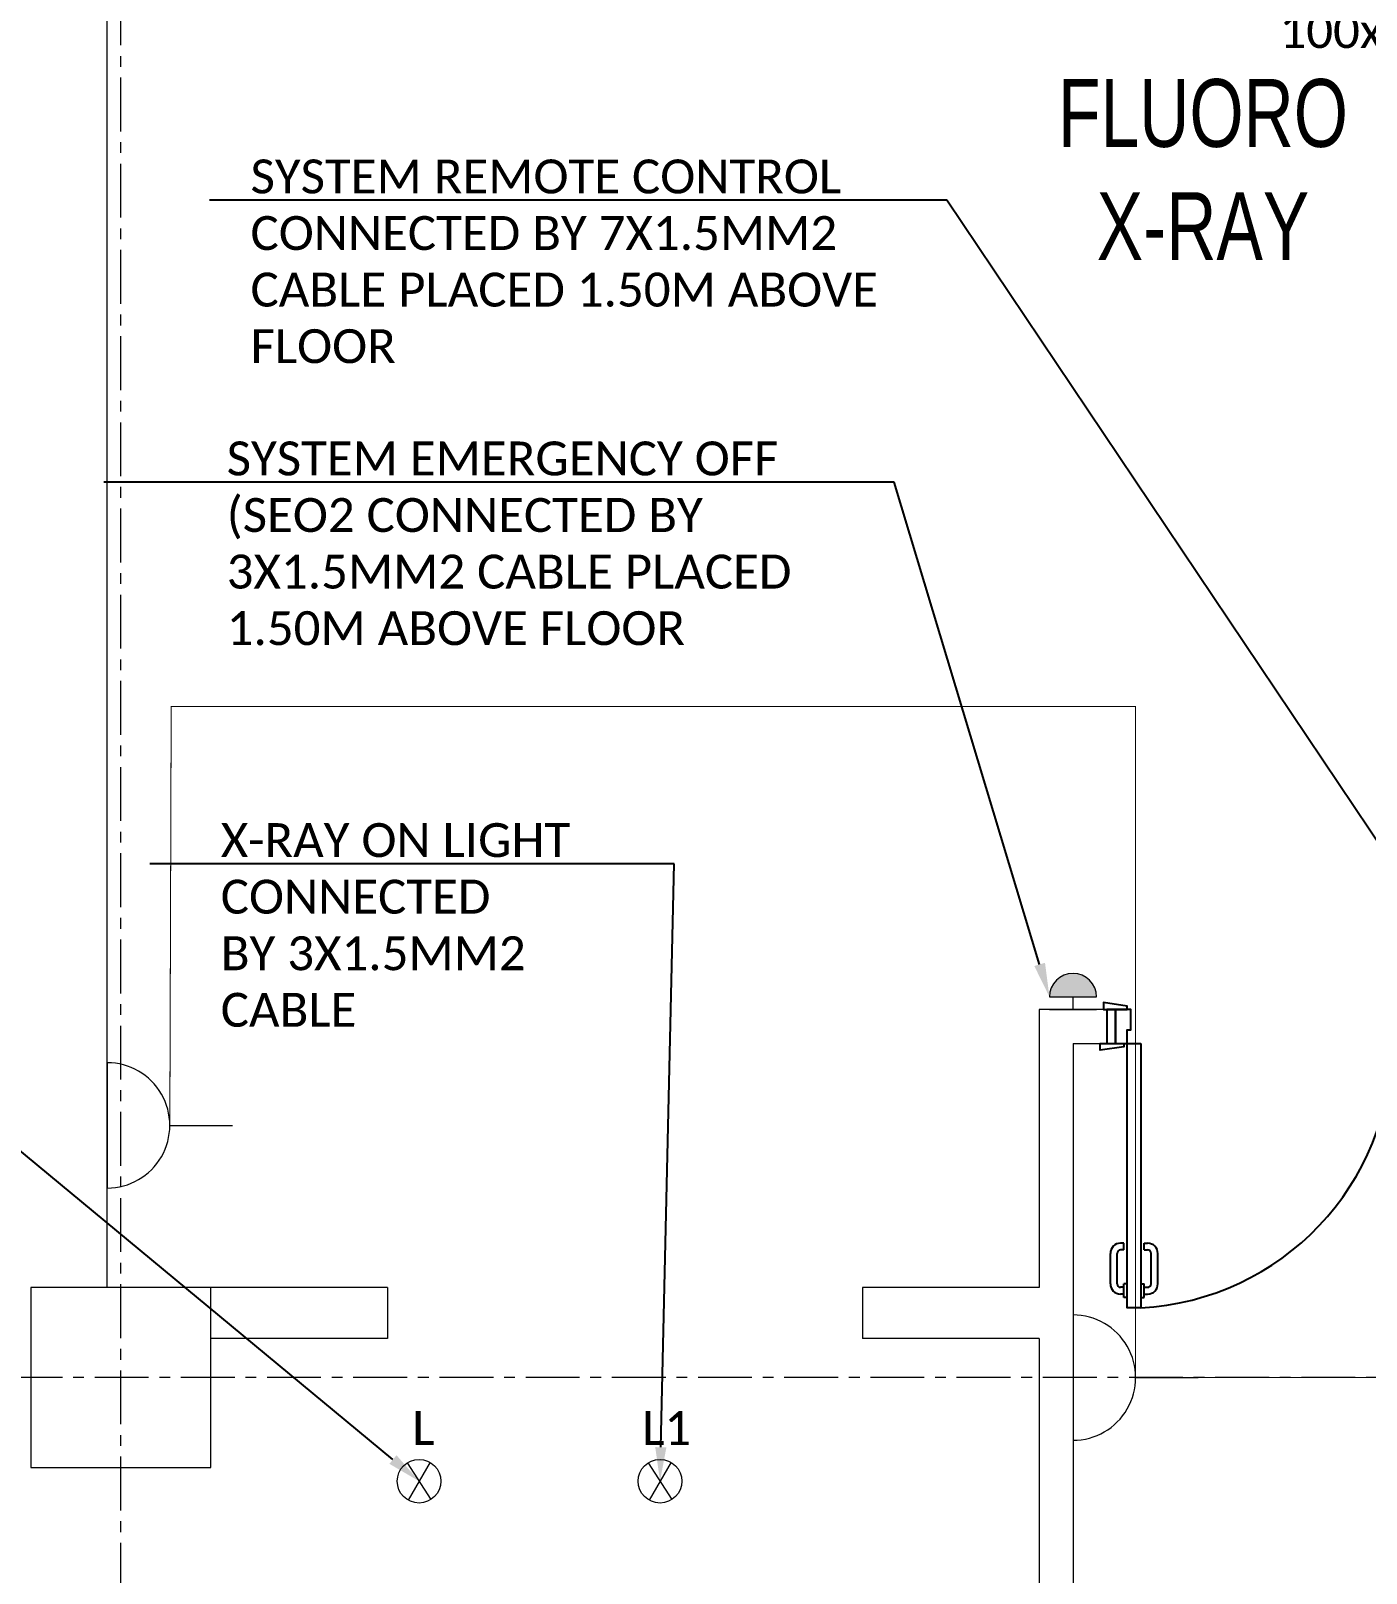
# Model space of a CAD drawing. Header units: millimetres. Extents: x 26027 to 581921, y 7230 to 233891.
# Drawn here: x 465586 to 469521, y 156169 to 160714 of the extents above; entities that cross this region are included whole.
import ezdxf
from ezdxf import colors
from ezdxf.entities.mleader import LeaderData, LeaderLine
from ezdxf.math import Vec2, Vec3

# ---------------------------------------------------------------- set-up
doc = ezdxf.new("R2010")
doc.units = ezdxf.units.MM
doc.header["$LTSCALE"] = 5
doc.linetypes.add('CENTER', pattern=[50.8, 31.75, -6.35, 6.35, -6.35])
for name, color, linetype, lineweight in [('72_EGR_BASE_TEXT', 7, 'Continuous', 5), ('Structure', 20, 'Continuous', 5), ('Walls', 32, 'Continuous', 5)]:
    doc.layers.add(name, color=color, linetype=linetype, lineweight=lineweight)
for name, color, linetype in [('axes', 9, 'Continuous'), ('GE-ARCHITECTURAL_ELEMENTS', 8, 'Continuous'), ('GE-SPECIFICATIONS', 7, 'Continuous')]:
    doc.layers.add(name, color=color, linetype=linetype)
for name, color, linetype, lineweight, true_color in [('E-POWR', 7, 'Continuous', 9, 0x4e7e3e), ('EXF', 7, 'Continuous', 0, 0x4e7e3e), ('Wooden Joinery', 7, 'Continuous', 5, 0xffdcd1)]:
    doc.layers.add(name, color=color, linetype=linetype, lineweight=lineweight, true_color=true_color)
doc.styles.get("Standard").update_dxf_attribs({"font": 'calibri.ttf'})
doc.styles.add('X3G_ENTITY_2587EA', font='swisscl.ttf', dxfattribs={"height": 200})

# ---------------------------------------------------------------- blocks, each defined once
blk = doc.blocks.new('A$C72370EFE')
at = {"layer": 'GE-ARCHITECTURAL_ELEMENTS'}
for p, q in [((-0.01, -0.04), (-0.02, -0.04)), ((-0.01, -0.03), (-0.01, -0.07)), ((0, -0.03), (-0.01, -0.03)), ((0.04, -0.03), (0.05, -0.03)), ((0.05, -0.03), (0.05, -0.07)), ((0.05, -0.04), (0.06, -0.04)), ((-0.05, -0.07), (-0.05, -0.16)), ((-0.03, -0.07), (-0.03, -0.16)), ((-0.01, -0.06), (-0.02, -0.06)), ((0, -0.07), (-0.01, -0.07)), ((0.04, -0.07), (0.05, -0.07)), ((0.05, -0.06), (0.06, -0.06)), ((0.07, -0.07), (0.07, -0.16)), ((0.09, -0.07), (0.09, -0.16)), ((-0.01, -0.17), (-0.02, -0.17)), ((-0.01, -0.17), (-0.01, -0.19)), ((0.05, -0.17), (0.06, -0.17)), ((0.05, -0.17), (0.05, -0.19)), ((-0.01, -0.19), (-0.02, -0.19)), ((0.05, -0.19), (0.06, -0.19))]:
    blk.add_line(p, q, dxfattribs=at)
for centre, radius, start, end in [((-0.02, -0.07), 0.03, 90, 180), ((0.06, -0.07), 0.03, 0, 90), ((-0.02, -0.07), 0.01, 90, 180), ((0.06, -0.07), 0.01, 0, 90), ((-0.02, -0.16), 0.03, 180, 270), ((-0.02, -0.16), 0.01, 180, 270), ((0.06, -0.16), 0.01, 270, 0), ((0.06, -0.16), 0.03, 270, 0)]:
    blk.add_arc(centre, radius, start, end, dxfattribs=at)
blk = doc.blocks.new('A$C41DF7AD3')
at = {"layer": 'GE-ARCHITECTURAL_ELEMENTS', "elevation": 0}
for points in [[(820, 780), (820, 1559), (860, 1559), (860, 780)], [(70, 780), (70, 790), (0, 800), (0, 780)], [(870, 780), (870, 790), (940, 800), (940, 780)], [(80, 680), (80, 670), (10, 660), (10, 680)], [(860, 680), (860, 670), (930, 660), (930, 680)]]:
    blk.add_lwpolyline(points, close=True, dxfattribs=at)
for points in [[(45, 780), (45, 680), (20, 680), (20, 780), (45, 780)], [(45, 780), (80, 780), (80, 740), (90, 740), (90, 680), (45, 680), (45, 780)], [(895, 780), (860, 780), (860, 740), (850, 740), (850, 680), (895, 680), (895, 780)], [(895, 780), (895, 680), (920, 680), (920, 780), (895, 780)]]:
    blk.add_lwpolyline(points, dxfattribs=at)
at = {"layer": 'GE-ARCHITECTURAL_ELEMENTS'}
blk.add_arc((860, 780, 0), 780, 92.9397, 180, dxfattribs=at)
at = {"layer": 'GE-ARCHITECTURAL_ELEMENTS', "xscale": 999.9999999998856, "yscale": 999.9999999998856, "zscale": 999.9999999998856}
blk.add_blockref('A$C72370EFE', (820, 1559, 0), dxfattribs=at)
blk = doc.blocks.new('NORMAL SOCKET')
at = {"layer": 'E-POWR'}
for p, q in [((0, 307.7), (0, 615.4)), ((-307.7, 0), (307.7, 0))]:
    blk.add_line(p, q, dxfattribs=at)
blk.add_ellipse((0, 0), major_axis=(32.8, 305.9), ratio=1, start_param=4.81904, end_param=7.960633, dxfattribs=at)
blk = doc.blocks.new('System Emrgency Off (SEO)')
at = {"layer": 'EXF'}
h = blk.add_hatch(color=256, dxfattribs=at)
h.dxf.hatch_style = 1
edge = h.paths.add_edge_path()
edge.add_arc((0, 98), 185, 0, 180)
edge.add_line((-185, 98), (185, 98))
at = {"layer": 'EXF', "color": 41, "true_color": 0xf4ee51}
for p, q in [((-185, 98), (185, 98)), ((-185, 0), (185, 0)), ((0, 0), (0, 98))]:
    blk.add_line(p, q, dxfattribs=at)
blk.add_arc((0, 98), 185, 0, 180, dxfattribs=at)
blk = doc.blocks.new('System ON Light')
at = {"layer": 'EXF', "color": 41, "true_color": 0xf4ee51}
for p, q in [((-35, 54.1), (35, -54.1)), ((32.5, 55.7), (-32.5, -55.7))]:
    blk.add_line(p, q, dxfattribs=at)
blk.add_circle((0, 0), 64.4, dxfattribs=at)
at = {"layer": 'GE-SPECIFICATIONS', "insert": (-20.2, 206.6, -2.4), "char_height": 100, "attachment_point": 1}
blk.add_mtext_dynamic_manual_height_columns('L', width=234.027, gutter_width=500, heights=[0], dxfattribs=at)
blk = doc.blocks.new('X-Ray ON Light')
at = {"layer": 'EXF', "color": 41, "true_color": 0xf4ee51}
for p, q in [((-35, 54.1), (35, -54.1)), ((32.5, 55.7), (-32.5, -55.7))]:
    blk.add_line(p, q, dxfattribs=at)
blk.add_circle((0, 0), 64.4, dxfattribs=at)
at = {"layer": 'GE-SPECIFICATIONS', "insert": (-52.7, 206.6, -2.4), "char_height": 100, "attachment_point": 1}
blk.add_mtext_dynamic_manual_height_columns('L1', width=234.027, gutter_width=500, heights=[0], dxfattribs=at)

msp = doc.modelspace()

# ---------------------------------------------------------------- hatches: boundary and pattern name
h = msp.add_hatch()
h.set_pattern_fill('CROSS', color=85, scale=10)
h.set_pattern_definition([(0, (368880, 104830), (63.5, 63.5), [31.75, -95.25]), (90, (368895.875, 104814.125), (-63.5, 63.5), [31.75, -95.25])])
edge = h.paths.add_edge_path()
edge.add_line((457685.6, 145694.3), (457685.6, 152806.1))
edge.add_line((457685.6, 152806.1), (462487.4, 152806.1))
edge.add_line((462487.4, 152806.1), (462487.4, 145900.9))
edge.add_line((462487.4, 145900.9), (462587.4, 145901.1))
edge.add_line((462587.4, 145901.1), (462587.4, 152806.1))
edge.add_line((462587.4, 152806.1), (464555.9, 152806.1))
edge.add_line((464555.9, 152806.1), (469284.4, 152806.1))
edge.add_line((469284.4, 152806.1), (471903.7, 152806.1))
edge.add_line((471903.7, 152806.1), (471903.7, 142653.2))
edge.add_line((471903.7, 142653.2), (478231.4, 142645.9))
edge.add_line((478231.4, 142645.9), (478231.4, 142845.2))
edge.add_line((478231.4, 142845.2), (472503.7, 142845.2))
edge.add_line((472503.7, 142845.2), (472503.7, 157840))
edge.add_line((472503.7, 157840), (472504, 159009.2))
edge.add_line((472504, 159009.2), (479768.6, 159009.2))
edge.add_line((479768.6, 159009.2), (479768.6, 159109.2))
edge.add_line((479768.6, 159109.2), (472503.7, 159109.2))
edge.add_line((472503.7, 159109.2), (472503.7, 169315.6))
edge.add_line((472503.7, 169315.6), (478921.1, 169315.6))
edge.add_line((478921.1, 169315.6), (484286.4, 169315.6))
edge.add_line((484286.4, 169315.6), (484286.4, 166351.2))
edge.add_line((484286.4, 166351.2), (484486.4, 166351.2))
edge.add_line((484486.4, 166351.2), (484486.4, 169515.6))
edge.add_line((484486.4, 169515.6), (479083.8, 169515.6))
edge.add_line((479083.8, 169515.6), (479083.8, 190946.9))
edge.add_line((479083.8, 190946.9), (479083.8, 191341.6))
edge.add_line((479083.8, 191341.6), (478883.8, 191341.6))
edge.add_line((478883.8, 191341.6), (478883.8, 195124.3))
edge.add_line((478883.8, 195124.3), (477262.4, 195124.3))
edge.add_line((477262.4, 195124.3), (477262.4, 205421.2))
edge.add_line((477262.4, 205421.2), (474368, 205421.2))
edge.add_line((474368, 205421.2), (469356.9, 205421.2))
edge.add_line((469356.9, 205421.2), (469256.9, 205421.2))
edge.add_line((469256.9, 205421.2), (469256.9, 204391.3))
edge.add_line((469256.9, 204391.3), (469856.9, 204391.3))
edge.add_line((469856.9, 204391.3), (469856.9, 204821.2))
edge.add_line((469856.9, 204821.2), (471179.3, 204821.2))
edge.add_line((471179.3, 204821.2), (471179.3, 204391.3))
edge.add_line((471179.3, 204391.3), (471779.3, 204391.3))
edge.add_line((471779.3, 204391.3), (471779.3, 204821.2))
edge.add_line((471779.3, 204821.2), (476662.4, 204821.2))
edge.add_line((476662.4, 204821.2), (476662.4, 194457.6))
edge.add_line((476662.4, 194457.6), (478283.8, 194457.6))
edge.add_line((478283.8, 194457.6), (478283.8, 169915.6))
edge.add_line((478283.8, 169915.6), (471903.7, 169915.6))
edge.add_line((471903.7, 169915.6), (471903.7, 159212))
edge.add_line((471903.7, 159212), (470513.7, 159212))
edge.add_line((470513.7, 159212), (470513.7, 159112))
edge.add_line((470513.7, 159112), (471903.7, 159112))
edge.add_line((471903.7, 159112), (471903.7, 153006.1))
edge.add_line((471903.7, 153006.1), (462587.4, 153006.1))
edge.add_line((462587.4, 153006.1), (462487.4, 152906.1))
edge.add_line((462487.4, 152906.1), (457585.6, 152906.1))
edge.add_line((457585.6, 152906.1), (457585.6, 145694.3))
at = {"layer": 'EXF'}
h = msp.add_hatch(dxfattribs=at)
h.set_pattern_fill('CROSS', color=256, scale=10)
edge = h.paths.add_edge_path()
edge.add_line((464555.9, 152806.1), (469284.4, 152806.1))
edge.add_line((469284.4, 152806.1), (471903.7, 152806.1))
edge.add_line((471903.7, 152806.1), (471903.7, 142653.2))
edge.add_line((471903.7, 142653.2), (478231.4, 142645.9))
edge.add_line((478231.4, 142645.9), (478231.4, 142845.2))
edge.add_line((478231.4, 142845.2), (472503.7, 142845.2))
edge.add_line((472503.7, 142845.2), (472503.7, 157840))
edge.add_line((472503.7, 157840), (472504, 159009.2))
edge.add_line((472504, 159009.2), (479768.6, 159009.2))
edge.add_line((479768.6, 159009.2), (479768.6, 159109.2))
edge.add_line((479768.6, 159109.2), (472503.7, 159109.2))
edge.add_line((472503.7, 159109.2), (472503.7, 169315.6))
edge.add_line((472503.7, 169315.6), (478921.1, 169315.6))
edge.add_line((478921.1, 169315.6), (484286.4, 169315.6))
edge.add_line((484286.4, 169315.6), (484286.4, 166351.2))
edge.add_line((484286.4, 166351.2), (484486.4, 166351.2))
edge.add_line((484486.4, 166351.2), (484486.4, 169515.6))
edge.add_line((484486.4, 169515.6), (479083.8, 169515.6))
edge.add_line((479083.8, 169515.6), (479083.8, 190946.9))
edge.add_line((479083.8, 190946.9), (479083.8, 191341.6))
edge.add_line((479083.8, 191341.6), (478883.8, 191341.6))
edge.add_line((478883.8, 191341.6), (478883.8, 195124.3))
edge.add_line((478883.8, 195124.3), (477262.4, 195124.3))
edge.add_line((477262.4, 195124.3), (477262.4, 205421.2))
edge.add_line((477262.4, 205421.2), (474368, 205421.2))
edge.add_line((474368, 205421.2), (469356.9, 205421.2))
edge.add_line((469356.9, 205421.2), (469256.9, 205421.2))
edge.add_line((469256.9, 205421.2), (469256.9, 204391.3))
edge.add_line((469256.9, 204391.3), (469856.9, 204391.3))
edge.add_line((469856.9, 204391.3), (469856.9, 204821.2))
edge.add_line((469856.9, 204821.2), (471179.3, 204821.2))
edge.add_line((471179.3, 204821.2), (471179.3, 204391.3))
edge.add_line((471179.3, 204391.3), (471779.3, 204391.3))
edge.add_line((471779.3, 204391.3), (471779.3, 204821.2))
edge.add_line((471779.3, 204821.2), (476662.4, 204821.2))
edge.add_line((476662.4, 204821.2), (476662.4, 194457.6))
edge.add_line((476662.4, 194457.6), (478283.8, 194457.6))
edge.add_line((478283.8, 194457.6), (478283.8, 169915.6))
edge.add_line((478283.8, 169915.6), (471903.7, 169915.6))
edge.add_line((471903.7, 169915.6), (471903.7, 159212))
edge.add_line((471903.7, 159212), (470513.7, 159212))
edge.add_line((470513.7, 159212), (470513.7, 159112))
edge.add_line((470513.7, 159112), (471903.7, 159112))
edge.add_line((471903.7, 159112), (471903.7, 153006.1))
edge.add_line((471903.7, 153006.1), (462587.4, 153006.1))

# ---------------------------------------------------------------- linework, layer by layer
at = {"layer": 'axes', "linetype": 'CENTER', "lineweight": 0}
for p, q in [((465850.8, 120285.6, 2.4), (465850.8, 230891.1, 2.4)), ((543910.8, 156745.3, 2.4), (448848.3, 156745.3, 2.4))]:
    msp.add_line(p, q, dxfattribs=at)
at = {"layer": 'E-POWR', "const_width": 3}
msp.add_lwpolyline([(465995.4, 157488.5), (465999.4, 158723.3), (468841.6, 158723.3), (468841.6, 156745.3), (471248.9, 156745.3), (471248.9, 157243.4)], dxfattribs=at)
at = {"layer": 'Structure', "elevation": 2.4}
msp.add_lwpolyline([(465585.8, 156480.3), (466115.8, 156480.3), (466115.8, 157010.3), (465585.8, 157010.3)], close=True, dxfattribs=at)
at = {"layer": 'Walls'}
for p, q in [((465810.8, 157010.3, 2.4), (465810.8, 163680.3, 2.4)), ((465810.8, 157010.3, 2.4), (465810.8, 157893.4, 2.4)), ((468757, 157830.3, 2.4), (468557, 157830.3, 2.4)), ((468557, 157830.3, 2.4), (468557, 157010.3, 2.4)), ((468757, 157830.3, 2.4), (468757, 157730.3, 2.4)), ((468657, 157730.3, 2.4), (468657, 154860.3, 2.4)), ((468657, 157730.3, 2.4), (468757, 157730.3, 2.4)), ((466637, 157010.3, 2.4), (466115.8, 157010.3, 2.4)), ((466637, 157010.3, 2.4), (466637, 156860.3, 2.4)), ((468557, 157010.3, 2.4), (468037, 157010.3, 2.4)), ((468037, 157010.3, 2.4), (468037, 156860.3, 2.4)), ((466637, 156860.3, 2.4), (466115.8, 156860.3, 2.4)), ((468557, 156860.3, 2.4), (468037, 156860.3, 2.4)), ((468557, 156860.3, 2.4), (468557, 154760.3, 2.4))]:
    msp.add_line(p, q, dxfattribs=at)

# ---------------------------------------------------------------- block references
at = {"layer": 'E-POWR', "color": 85, "xscale": 0.6, "yscale": 0.6, "zscale": 0.6, "rotation": 270}
for p in [(465810.8, 157488.5, 2.4), (465810.8, 157488.5, 2.4), (468657, 156745.3, 2.4), (468657, 156745.3, 2.4)]:
    msp.add_blockref('NORMAL SOCKET', p, dxfattribs=at)
at = {"layer": 'EXF', "color": 41, "true_color": 0xf4ee51, "xscale": 0.375, "yscale": 0.375, "zscale": 0.375}
msp.add_blockref('System Emrgency Off (SEO)', (468657, 157830.3, 2.4), dxfattribs=at)
at = {"layer": 'EXF', "color": 41, "true_color": 0xf4ee51}
for name, p in [('System ON Light', (466730, 156440)), ('X-Ray ON Light', (467440, 156440))]:
    msp.add_blockref(name, p, dxfattribs=at)
at = {"layer": 'Wooden Joinery', "rotation": 180}
msp.add_blockref('A$C41DF7AD3', (469677, 158510.3, 2.4), dxfattribs=at)

# ---------------------------------------------------------------- texts
at = {"layer": '72_EGR_BASE_TEXT', "insert": (469040, 160572, 2.4), "char_height": 200, "attachment_point": 2, "style": 'X3G_ENTITY_2587EA'}
msp.add_mtext('FLUORO^M^JX-RAY', dxfattribs=at)

# ---------------------------------------------------------------- leaders
at = {"layer": 'E-POWR'}
ml = msp.add_multileader_mtext('Standard', dxfattribs=at)
ml.set_content('POWER CABLE TRAY\\P100x50mm', color=256)
ml.set_leader_properties()
ml.build(insert=Vec2(0, 0))
ml.multileader.update_dxf_attribs({"text_right_attachment_type": 6, "dogleg_length": 200, "arrow_head_size": 100})
ctx = ml.context
ctx.base_point, ctx.char_height, ctx.arrow_head_size, ctx.landing_gap_size, ctx.plane_origin = Vec3(468598.8, 160879.3, 2.4), 100, 100, 100, Vec3(470765.4, 158675.1, 2.4)
ctx.right_attachment, ctx.text_align_type = 6, 2
notes = []
notes.append((ctx, [(1, (1, 1, 0), (470276.9, 160810, 2.4), (-1, 0), 200, [(0, [(471104.7, 159212, 2.4)], 0, [])])]))
ctx.mtext.insert, ctx.mtext.width, ctx.mtext.alignment, ctx.mtext.flow_direction = Vec3(469976.9, 160930, 2.4), 3370.454, 3, 5
ml = msp.add_multileader_mtext('Standard', dxfattribs=at)
ml.set_content('SYSTEM REMOTE CONTROL CONNECTED BY 7X1.5MM2 CABLE PLACED 1.50M ABOVE FLOOR', color=256)
ml.set_leader_properties()
ml.build(insert=Vec2(0, 0))
ml.multileader.update_dxf_attribs({"text_right_attachment_type": 6, "dogleg_length": 200, "arrow_head_size": 100})
ctx = ml.context
ctx.base_point, ctx.char_height, ctx.arrow_head_size, ctx.landing_gap_size, ctx.plane_origin = Vec3(466133.3, 160284.1, 2.4), 100, 100, 100, Vec3(475595.6, 156756.1, 2.4)
ctx.right_attachment = 6
notes.append((ctx, [(1, (1, 1, 0), (468285.6, 160214.9, 2.4), (-1, 0), 200, [(0, [(469966.4, 157710.3, 2.4)], 0, [])])]))
ctx.mtext.insert, ctx.mtext.width, ctx.mtext.defined_height, ctx.mtext.flow_direction = Vec3(466233.3, 160334.9, 2.4), 1855.233, 355.2, 5
ml = msp.add_multileader_mtext('Standard', dxfattribs=at)
ml.set_content('SYSTEM EMERGENCY OFF (SEO2 CONNECTED BY 3X1.5MM2 CABLE PLACED 1.50M ABOVE FLOOR', color=256)
ml.set_leader_properties()
ml.build(insert=Vec2(0, 0))
ml.multileader.update_dxf_attribs({"text_right_attachment_type": 6, "dogleg_length": 200, "arrow_head_size": 100})
ctx = ml.context
ctx.base_point, ctx.char_height, ctx.arrow_head_size, ctx.landing_gap_size, ctx.plane_origin = Vec3(466063, 159453.2, 2.4), 100, 100, 100, Vec3(474318.4, 156878.9, 2.4)
ctx.right_attachment = 6
notes.append((ctx, [(1, (1, 1, 0), (468130.1, 159383.9, 2.4), (-1, 0), 200, [(0, [(468587.6, 157867.2, 2.4)], 0, [])])]))
ctx.mtext.insert, ctx.mtext.width, ctx.mtext.defined_height, ctx.mtext.flow_direction = Vec3(466163, 159503.9, 2.4), 2008.945, 292.8, 5
ml = msp.add_multileader_mtext('Standard', dxfattribs=at)
ml.set_content('X-RAY ON LIGHT CONNECTED \\PBY 3X1.5MM2 CABLE', color=256)
ml.set_leader_properties()
ml.build(insert=Vec2(0, 0))
ml.multileader.update_dxf_attribs({"text_right_attachment_type": 6, "dogleg_length": 200, "arrow_head_size": 100})
ctx = ml.context
ctx.base_point, ctx.char_height, ctx.arrow_head_size, ctx.landing_gap_size, ctx.plane_origin = Vec3(466045.5, 158328.6), 100, 100, 100, Vec3(473845.6, 155576.1)
ctx.right_attachment = 6
notes.append((ctx, [(1, (1, 1, 0), (467481.5, 158259.2), (-1, 0), 200, [(0, [(467440, 156440)], 0, [])])]))
ctx.mtext.insert, ctx.mtext.width, ctx.mtext.defined_height, ctx.mtext.flow_direction = Vec3(466145.5, 158379.2), 1232.751, 390.2, 5
ml = msp.add_multileader_mtext('Standard', dxfattribs=at)
ml.set_content('SYSTEM ON LIGHT CONNECTED \\PBY 3X1.5MM2 CABLE', color=256)
ml.set_leader_properties()
ml.build(insert=Vec2(0, 0))
ml.multileader.update_dxf_attribs({"text_right_attachment_type": 6, "dogleg_length": 200, "arrow_head_size": 100})
ctx = ml.context
ctx.base_point, ctx.char_height, ctx.arrow_head_size, ctx.landing_gap_size, ctx.plane_origin = Vec3(463774.4, 157526.6), 100, 100, 100, Vec3(473336.4, 155716.3)
ctx.right_attachment = 6
notes.append((ctx, [(1, (1, 1, 0), (465500.9, 157457.3), (-1, 0), 200, [(0, [(466730, 156440)], 0, [])])]))
ctx.mtext.insert, ctx.mtext.width, ctx.mtext.defined_height, ctx.mtext.flow_direction = Vec3(463874.4, 157577.3), 1578.921, 340.3, 5
for ctx, leaders in notes:
    for number, flags, end, landing, length, lines in leaders:
        leader = LeaderData()
        leader.index, (leader.has_last_leader_line, leader.has_dogleg_vector, leader.attachment_direction) = number, flags
        leader.last_leader_point, leader.dogleg_vector, leader.dogleg_length = Vec3(end), Vec3(landing), length
        for number, points, colour, breaks in lines:
            line = LeaderLine()
            line.index, line.vertices, line.color, line.breaks = number, Vec3.list(points), colors.encode_raw_color(colour), breaks
            leader.lines.append(line)
        ctx.leaders.append(leader)

doc.saveas('drawing.dxf')
